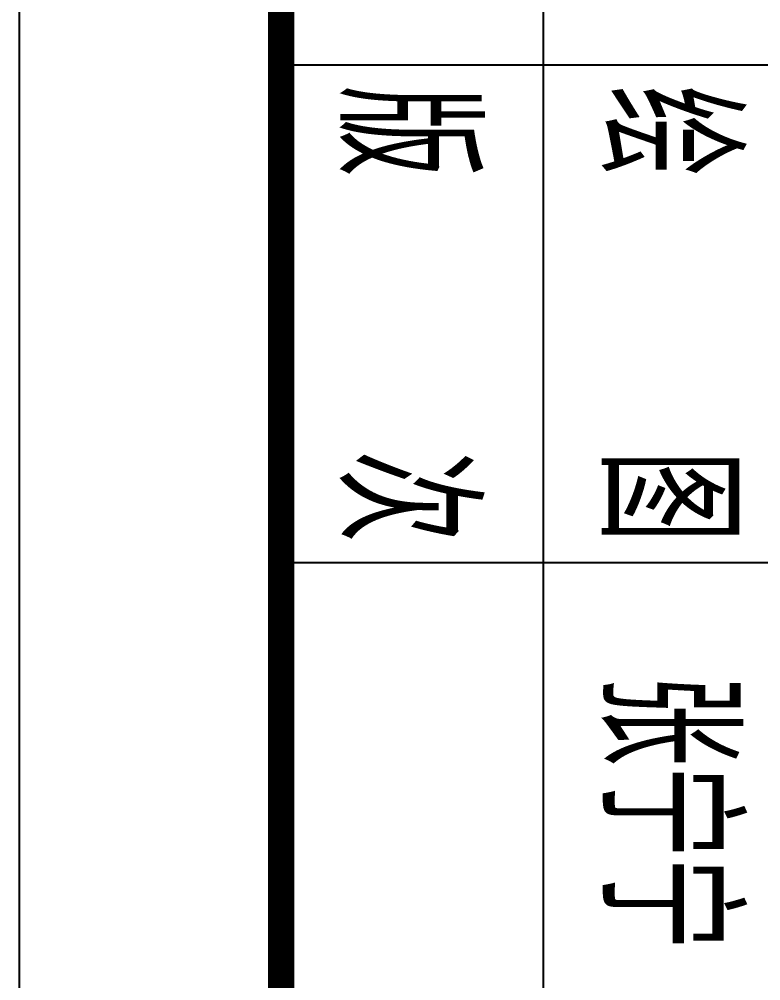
# Model space of a CAD drawing. Extents: x 196430 to 818205, y 904526 to 1974626.
# Drawn here: x 692055 to 696301, y 915034 to 920538 of the extents above; entities that cross this region are included whole.
import ezdxf
from ezdxf.enums import TextEntityAlignment as Align

# ---------------------------------------------------------------- set-up
doc = ezdxf.new("R2010")
doc.units = 0
doc.header["$LTSCALE"] = 1000
doc.header["$MEASUREMENT"] = 0
doc.layers.add('arch', color=8, linetype='Continuous')
doc.layers.add('FRAME', color=7, linetype='Continuous')
doc.layers.add('arch-1#教学楼$0$PUB_TITLE', color=8, linetype='Continuous', lineweight=25)
doc.layers.add('PUB_TITLE', color=4, linetype='Continuous', lineweight=25)
doc.styles.add('FRAME-3', font='romans.shx', dxfattribs={"width": 0.7, "bigfont": 'hztxt.shx'})

# ---------------------------------------------------------------- blocks, each defined once
blk = doc.blocks.new('arch-1#教学楼')
at = {"layer": 'arch-1#教学楼$0$PUB_TITLE'}
blk.add_lwpolyline([(5245367, -56682), (5371517, -56682), (5371517, 121668), (5245367, 121668)], close=True, dxfattribs=at)
blk = doc.blocks.new('A0')
at = {"layer": 'FRAME'}
for p, q in [((434428, 459754), (434428, 418054)), ((435928, 440854), (435928, 418054)), ((440428, 432304), (434428, 432304)), ((440428, 429454), (434428, 429454))]:
    blk.add_line(p, q, dxfattribs=at)
at = {"layer": 'PUB_TITLE', "color": 0}
blk.add_lwpolyline([(432928, 416554), (559078, 416554), (559078, 594904), (432928, 594904)], close=True, dxfattribs=at)
at = {"layer": 'PUB_TITLE', "color": 0, "const_width": 150}
blk.add_lwpolyline([(434428, 418054), (557578, 418054), (557578, 591154), (434428, 591154)], close=True, dxfattribs=at)
at = {"layer": 'FRAME', "style": 'FRAME-3', "width": 0.7}
for s, p in [('版    次', (435178, 430879)), ('绘    图', (436678, 430879)), ('张宁宁', (436678, 428029))]:
    blk.add_text(s, height=750, rotation=270, dxfattribs=at).set_placement(p, align=Align.MIDDLE)

msp = doc.modelspace()

# ---------------------------------------------------------------- block references
at = {"layer": 'arch'}
msp.add_blockref('arch-1#教学楼', (-4553311.7, 961207.8), dxfattribs=at)
at = {"layer": 'FRAME'}
msp.add_blockref('A0', (259127.3, 487971.8), dxfattribs=at)

doc.saveas('drawing.dxf')
